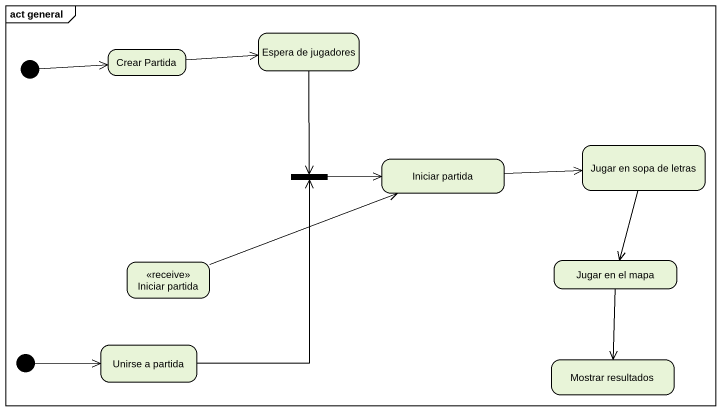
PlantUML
@startuml
mainframe act general
hide empty description
state "Crear Partida" as Crear_Partida
state "Espera de jugadores" as Espera_de_jugadores
state initial1 <<start>>
state "Iniciar partida" as Iniciar_partida
state "Jugar en sopa de letras" as Jugar_en_sopa_de_letras
state fork1 <<join>>
state "Iniciar partida" as Iniciar_partida_2 <<receive>>
state "Jugar en el mapa" as Jugar_en_el_mapa
state initial2 <<start>>
state "Unirse a partida" as Unirse_a_partida
state "Mostrar resultados" as Mostrar_resultados
Crear_Partida -right-> Espera_de_jugadores
Espera_de_jugadores --> fork1
initial1 -right-> Crear_Partida
Iniciar_partida -right-> Jugar_en_sopa_de_letras
Jugar_en_sopa_de_letras --> Jugar_en_el_mapa
fork1 -right-> Iniciar_partida
Iniciar_partida_2 -right-> Iniciar_partida
Jugar_en_el_mapa --> Mostrar_resultados
initial2 -right-> Unirse_a_partida
Unirse_a_partida -up-> fork1
@enduml
